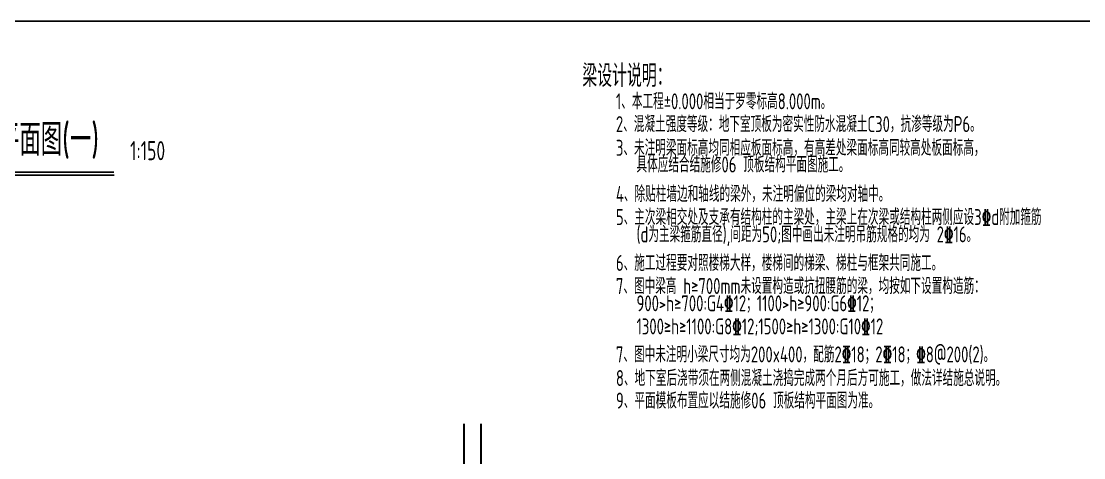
# Model space of a CAD drawing. Header units: millimetres. Extents: x 64473 to 386235, y 427387 to 703525.
# Drawn here: x 272996 to 322893, y 683003 to 703525 of the extents above; entities that cross this region are included whole.
import ezdxf
from ezdxf.enums import TextEntityAlignment as Align

# ---------------------------------------------------------------- set-up
doc = ezdxf.new("R2010")
doc.units = ezdxf.units.MM
doc.header["$LTSCALE"] = 100
doc.layers.add('L-AXIS', color=3, linetype='Continuous')
doc.layers.add('L-TEXT', color=6, linetype='Continuous')
doc.styles.get("Standard").update_dxf_attribs({"font": 'tssdeng.shx', "width": 0.7, "bigfont": 'tssdchn.shx'})

# ---------------------------------------------------------------- blocks, each defined once
blk = doc.blocks.new('后浇带现场')
at = {"color": 6, "lineweight": 30}
for points in [[(714656, 762040), (714656, 738930), (710056, 738930), (710056, 730049), (775507, 730049), (775507, 772730)], [(715456, 762040), (715456, 738130), (710856, 738130), (710856, 730849), (774707, 730849), (774707, 772730)]]:
    blk.add_lwpolyline(points, dxfattribs=at)

msp = doc.modelspace()

# ---------------------------------------------------------------- linework, layer by layer
at = {"layer": 'L-AXIS'}
msp.add_lwpolyline([(156734.8, 703525.4), (386234.8, 703525.4), (386234.8, 467498.7), (156734.8, 467498.7)], close=True, dxfattribs=at)
at = {"layer": 'L-TEXT', "color": 0, "const_width": 75}
msp.add_lwpolyline([(266797.9, 696432.8), (277357.9, 696432.8)], dxfattribs=at)
at = {"layer": 'L-TEXT', "color": 0}
msp.add_lwpolyline([(266798.6, 696282.8), (277358.6, 696282.8)], dxfattribs=at)

# ---------------------------------------------------------------- block references
at = {"color": 3, "lineweight": 30}
msp.add_blockref('后浇带现场', (-480910.3, -88135.4), dxfattribs=at)

# ---------------------------------------------------------------- texts
at = {"layer": 'L-TEXT', "color": 0, "width": 0.7}
for s, height, p in [('梁设计说明：', 1050, (299346.4, 700436.8)), ('1、本工程%%P0.000相当于罗零标高8.000m。', 750, (300922.9, 699385.1)), ('2、混凝土强度等级：地下室顶板为密实性防水混凝土C30，抗渗等级为P6。', 750, (300922.9, 698313.5)), ('3、未注明梁面标高均同相应板面标高，有高差处梁面标高同较高处板面标高，', 750, (300922.9, 697200.4)), ('4、除贴柱墙边和轴线的梁外，未注明偏位的梁均对轴中。', 750, (300922.9, 695029.7)), ('5、主次梁相交处及支承有结构柱的主梁处，主梁上在次梁或结构柱两侧应设3%%132d附加箍筋', 750, (300922.9, 693944.3)), ('6、施工过程要对照楼梯大样，楼梯间的梯梁、梯柱与框架共同施工。', 750, (300922.9, 691787.3)), ('7、图中梁高 h≥700mm未设置构造或抗扭腰筋的梁，均按如下设置构造筋：', 750, (300922.9, 690702)), ('7、图中未注明小梁尺寸均为200x400，配筋2%%13318；2%%13318；%%1328@200(2)。', 750, (300922.9, 687487.4)), ('8、地下室后浇带须在两侧混凝土浇捣完成两个月后方可施工，做法详结施总说明。', 750, (300922.9, 686374.3)), ('9、平面模板布置应以结施修06 顶板结构平面图为准。', 750, (300922.9, 685316.6))]:
    msp.add_text(s, height=height, rotation=360, dxfattribs=at).set_placement(p)
for s, height, p in [('顶板梁配筋平面图(一)', 1500, (266930.3, 696756.7)), ('1:150', 900, (278107.9, 696721)), ('具体应结合结施修06 顶板结构平面图施工。', 750, (301889.5, 696189.4)), ('(d为主梁箍筋直径),间距为50;图中画出未注明吊筋规格的均为 2%%13216。', 750, (301889.5, 692905.6)), ('900>h≥700:G4%%13212；1100>h≥900:G6%%13212；', 750, (301889.5, 689663.3)), ('1300≥h≥1100:G8%%13212;1500≥h≥1300:G10%%13212', 750, (301889.5, 688577.9))]:
    msp.add_text(s, height=height, rotation=360, dxfattribs=at).set_placement(p, align=Align.BOTTOM_LEFT)

doc.saveas('drawing.dxf')
